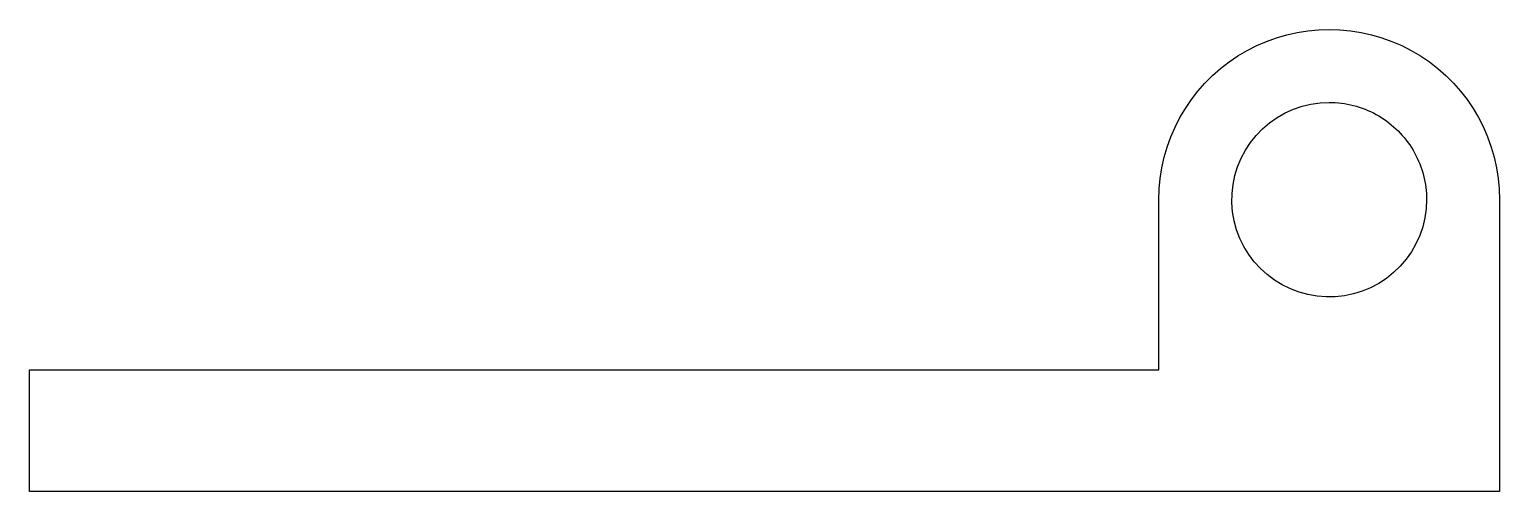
# Model space of a CAD drawing. Header units: metres. Extents: x -42.7 to 17.7, y 0 to 19.
import ezdxf

# ---------------------------------------------------------------- set-up
doc = ezdxf.new("R2010")
doc.units = ezdxf.units.M

msp = doc.modelspace()

# ---------------------------------------------------------------- linework, layer by layer
for points in [[(3.7, 12), (3.714, 12.44), (3.755, 12.877), (3.824, 13.312), (3.92, 13.741), (4.043, 14.163), (4.192, 14.577), (4.366, 14.98), (4.566, 15.372), (4.79, 15.751), (5.037, 16.114), (5.306, 16.462), (5.597, 16.792), (5.908, 17.103), (6.238, 17.394), (6.586, 17.663), (6.949, 17.91), (7.328, 18.134), (7.72, 18.334), (8.123, 18.508), (8.537, 18.657), (8.959, 18.78), (9.388, 18.876), (9.823, 18.945), (10.26, 18.986), (10.7, 19), (11.14, 18.986), (11.577, 18.945), (12.012, 18.876), (12.441, 18.78), (12.863, 18.657), (13.277, 18.508), (13.68, 18.334), (14.072, 18.134), (14.451, 17.91), (14.814, 17.663), (15.162, 17.394), (15.492, 17.103), (15.803, 16.792), (16.094, 16.462), (16.363, 16.114), (16.61, 15.751), (16.834, 15.372), (17.034, 14.98), (17.208, 14.577), (17.357, 14.163), (17.48, 13.741), (17.576, 13.312), (17.645, 12.877), (17.686, 12.44), (17.7, 12)], [(14.7, 12), (14.682, 11.624), (14.629, 11.25), (14.541, 10.884), (14.419, 10.528), (14.264, 10.184), (14.077, 9.857), (13.861, 9.548), (13.616, 9.262), (13.345, 9), (13.051, 8.764), (12.736, 8.557), (12.403, 8.381), (12.055, 8.236), (11.695, 8.126), (11.326, 8.049), (10.951, 8.008), (10.574, 8.002), (10.199, 8.032), (9.827, 8.096), (9.464, 8.196), (9.111, 8.329), (8.773, 8.495), (8.452, 8.692), (8.15, 8.918), (7.872, 9.172), (7.618, 9.45), (7.392, 9.752), (7.195, 10.073), (7.029, 10.411), (6.896, 10.764), (6.796, 11.127), (6.732, 11.499), (6.702, 11.874), (6.708, 12.251), (6.749, 12.626), (6.826, 12.995), (6.936, 13.355), (7.081, 13.703), (7.257, 14.036), (7.464, 14.351), (7.7, 14.645), (7.962, 14.916), (8.248, 15.161), (8.557, 15.377), (8.884, 15.564), (9.228, 15.719), (9.584, 15.841), (9.95, 15.929), (10.324, 15.982), (10.7, 16)], [(10.7, 16), (10.826, 15.998), (10.951, 15.992), (11.076, 15.982), (11.201, 15.968), (11.326, 15.951), (11.45, 15.929), (11.573, 15.904), (11.695, 15.874), (11.816, 15.841), (11.936, 15.804), (12.055, 15.764), (12.172, 15.719), (12.289, 15.671), (12.403, 15.619), (12.516, 15.564), (12.627, 15.505), (12.736, 15.443), (12.843, 15.377), (12.948, 15.308), (13.051, 15.236), (13.152, 15.161), (13.25, 15.082), (13.345, 15), (13.438, 14.916), (13.528, 14.828), (13.616, 14.738), (13.7, 14.645), (13.782, 14.55), (13.861, 14.452), (13.936, 14.351), (14.008, 14.248), (14.077, 14.143), (14.143, 14.036), (14.205, 13.927), (14.264, 13.816), (14.319, 13.703), (14.371, 13.589), (14.419, 13.472), (14.464, 13.355), (14.504, 13.236), (14.541, 13.116), (14.574, 12.995), (14.604, 12.873), (14.629, 12.75), (14.651, 12.626), (14.668, 12.501), (14.682, 12.376), (14.692, 12.251), (14.698, 12.126), (14.7, 12)], [(3.7, 5), (3.7, 5.14), (3.7, 5.28), (3.7, 5.42), (3.7, 5.56), (3.7, 5.7), (3.7, 5.84), (3.7, 5.98), (3.7, 6.12), (3.7, 6.26), (3.7, 6.4), (3.7, 6.54), (3.7, 6.68), (3.7, 6.82), (3.7, 6.96), (3.7, 7.1), (3.7, 7.24), (3.7, 7.38), (3.7, 7.52), (3.7, 7.66), (3.7, 7.8), (3.7, 7.94), (3.7, 8.08), (3.7, 8.22), (3.7, 8.36), (3.7, 8.5), (3.7, 8.64), (3.7, 8.78), (3.7, 8.92), (3.7, 9.06), (3.7, 9.2), (3.7, 9.34), (3.7, 9.48), (3.7, 9.62), (3.7, 9.76), (3.7, 9.9), (3.7, 10.04), (3.7, 10.18), (3.7, 10.32), (3.7, 10.46), (3.7, 10.6), (3.7, 10.74), (3.7, 10.88), (3.7, 11.02), (3.7, 11.16), (3.7, 11.3), (3.7, 11.44), (3.7, 11.58), (3.7, 11.72), (3.7, 11.86), (3.7, 12)], [(3.7, 5), (3.7, 5.14), (3.7, 5.28), (3.7, 5.42), (3.7, 5.56), (3.7, 5.7), (3.7, 5.84), (3.7, 5.98), (3.7, 6.12), (3.7, 6.26), (3.7, 6.4), (3.7, 6.54), (3.7, 6.68), (3.7, 6.82), (3.7, 6.96), (3.7, 7.1), (3.7, 7.24), (3.7, 7.38), (3.7, 7.52), (3.7, 7.66), (3.7, 7.8), (3.7, 7.94), (3.7, 8.08), (3.7, 8.22), (3.7, 8.36), (3.7, 8.5), (3.7, 8.64), (3.7, 8.78), (3.7, 8.92), (3.7, 9.06), (3.7, 9.2), (3.7, 9.34), (3.7, 9.48), (3.7, 9.62), (3.7, 9.76), (3.7, 9.9), (3.7, 10.04), (3.7, 10.18), (3.7, 10.32), (3.7, 10.46), (3.7, 10.6), (3.7, 10.74), (3.7, 10.88), (3.7, 11.02), (3.7, 11.16), (3.7, 11.3), (3.7, 11.44), (3.7, 11.58), (3.7, 11.72), (3.7, 11.86), (3.7, 12)], [(17.7, 12), (17.7, 11.76), (17.7, 11.52), (17.7, 11.28), (17.7, 11.04), (17.7, 10.8), (17.7, 10.56), (17.7, 10.32), (17.7, 10.08), (17.7, 9.84), (17.7, 9.6), (17.7, 9.36), (17.7, 9.12), (17.7, 8.88), (17.7, 8.64), (17.7, 8.4), (17.7, 8.16), (17.7, 7.92), (17.7, 7.68), (17.7, 7.44), (17.7, 7.2), (17.7, 6.96), (17.7, 6.72), (17.7, 6.48), (17.7, 6.24), (17.7, 6), (17.7, 5.76), (17.7, 5.52), (17.7, 5.28), (17.7, 5.04), (17.7, 4.8), (17.7, 4.56), (17.7, 4.32), (17.7, 4.08), (17.7, 3.84), (17.7, 3.6), (17.7, 3.36), (17.7, 3.12), (17.7, 2.88), (17.7, 2.64), (17.7, 2.4), (17.7, 2.16), (17.7, 1.92), (17.7, 1.68), (17.7, 1.44), (17.7, 1.2), (17.7, 0.96), (17.7, 0.72), (17.7, 0.48), (17.7, 0.24), (17.7, 0)], [(-42.7, 0), (-42.7, 0.1), (-42.7, 0.2), (-42.7, 0.3), (-42.7, 0.4), (-42.7, 0.5), (-42.7, 0.6), (-42.7, 0.7), (-42.7, 0.8), (-42.7, 0.9), (-42.7, 1), (-42.7, 1.1), (-42.7, 1.2), (-42.7, 1.3), (-42.7, 1.4), (-42.7, 1.5), (-42.7, 1.6), (-42.7, 1.7), (-42.7, 1.8), (-42.7, 1.9), (-42.7, 2), (-42.7, 2.1), (-42.7, 2.2), (-42.7, 2.3), (-42.7, 2.4), (-42.7, 2.5), (-42.7, 2.6), (-42.7, 2.7), (-42.7, 2.8), (-42.7, 2.9), (-42.7, 3), (-42.7, 3.1), (-42.7, 3.2), (-42.7, 3.3), (-42.7, 3.4), (-42.7, 3.5), (-42.7, 3.6), (-42.7, 3.7), (-42.7, 3.8), (-42.7, 3.9), (-42.7, 4), (-42.7, 4.1), (-42.7, 4.2), (-42.7, 4.3), (-42.7, 4.4), (-42.7, 4.5), (-42.7, 4.6), (-42.7, 4.7), (-42.7, 4.8), (-42.7, 4.9), (-42.7, 5)], [(-42.7, 5), (-41.772, 5), (-40.844, 5), (-39.916, 5), (-38.988, 5), (-38.06, 5), (-37.132, 5), (-36.204, 5), (-35.276, 5), (-34.348, 5), (-33.42, 5), (-32.492, 5), (-31.564, 5), (-30.636, 5), (-29.708, 5), (-28.78, 5), (-27.852, 5), (-26.924, 5), (-25.996, 5), (-25.068, 5), (-24.14, 5), (-23.212, 5), (-22.284, 5), (-21.356, 5), (-20.428, 5), (-19.5, 5), (-18.572, 5), (-17.644, 5), (-16.716, 5), (-15.788, 5), (-14.86, 5), (-13.932, 5), (-13.004, 5), (-12.076, 5), (-11.148, 5), (-10.22, 5), (-9.292, 5), (-8.364, 5), (-7.436, 5), (-6.508, 5), (-5.58, 5), (-4.652, 5), (-3.724, 5), (-2.796, 5), (-1.868, 5), (-0.94, 5), (-0.012, 5), (0.916, 5), (1.844, 5), (2.772, 5), (3.7, 5)], [(-20, 5), (-19.526, 5), (-19.052, 5), (-18.578, 5), (-18.104, 5), (-17.63, 5), (-17.156, 5), (-16.682, 5), (-16.208, 5), (-15.734, 5), (-15.26, 5), (-14.786, 5), (-14.312, 5), (-13.838, 5), (-13.364, 5), (-12.89, 5), (-12.416, 5), (-11.942, 5), (-11.468, 5), (-10.994, 5), (-10.52, 5), (-10.046, 5), (-9.572, 5), (-9.098, 5), (-8.624, 5), (-8.15, 5), (-7.676, 5), (-7.202, 5), (-6.728, 5), (-6.254, 5), (-5.78, 5), (-5.306, 5), (-4.832, 5), (-4.358, 5), (-3.884, 5), (-3.41, 5), (-2.936, 5), (-2.462, 5), (-1.988, 5), (-1.514, 5), (-1.04, 5), (-0.566, 5), (-0.092, 5), (0.382, 5), (0.856, 5), (1.33, 5), (1.804, 5), (2.278, 5), (2.752, 5), (3.226, 5), (3.7, 5)], [(17.7, 0), (16.492, 0), (15.284, 0), (14.076, 0), (12.868, 0), (11.66, 0), (10.452, 0), (9.244, 0), (8.036, 0), (6.828, 0), (5.62, 0), (4.412, 0), (3.204, 0), (1.996, 0), (0.788, 0), (-0.42, 0), (-1.628, 0), (-2.836, 0), (-4.044, 0), (-5.252, 0), (-6.46, 0), (-7.668, 0), (-8.876, 0), (-10.084, 0), (-11.292, 0), (-12.5, 0), (-13.708, 0), (-14.916, 0), (-16.124, 0), (-17.332, 0), (-18.54, 0), (-19.748, 0), (-20.956, 0), (-22.164, 0), (-23.372, 0), (-24.58, 0), (-25.788, 0), (-26.996, 0), (-28.204, 0), (-29.412, 0), (-30.62, 0), (-31.828, 0), (-33.036, 0), (-34.244, 0), (-35.452, 0), (-36.66, 0), (-37.868, 0), (-39.076, 0), (-40.284, 0), (-41.492, 0), (-42.7, 0)]]:
    msp.add_lwpolyline(points)

doc.saveas('drawing.dxf')
